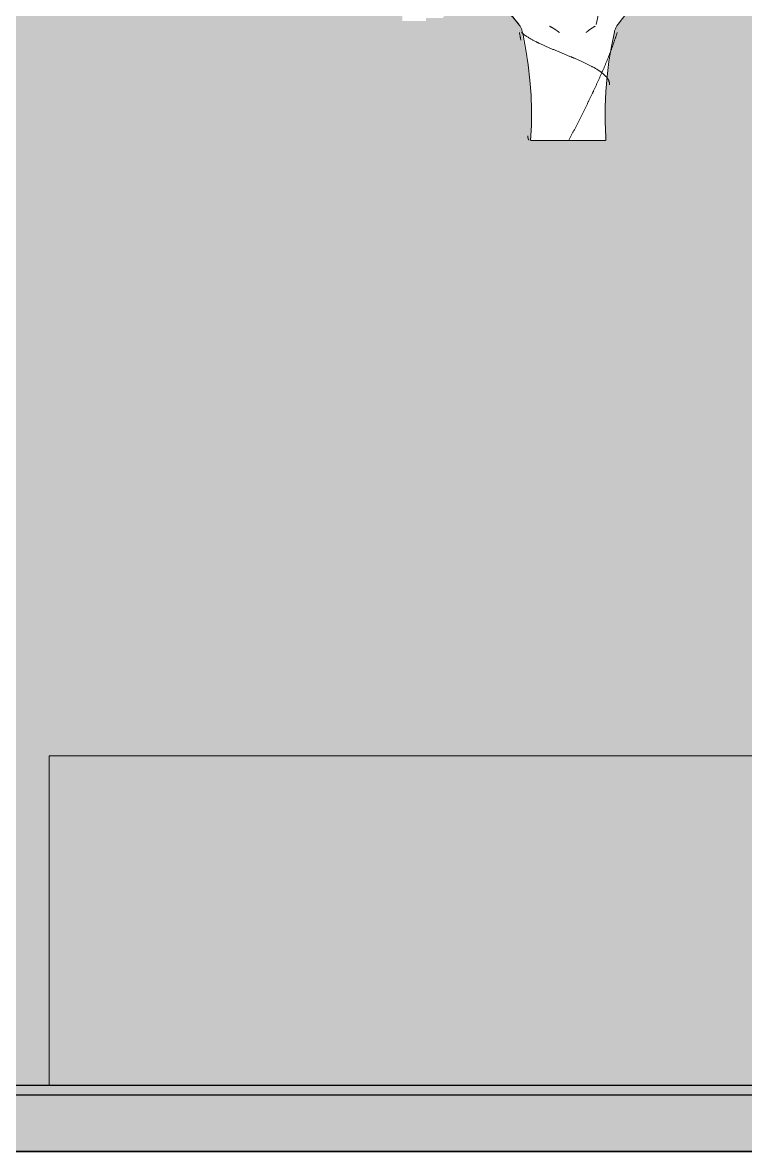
# Model space of a CAD drawing. Header units: inches. Extents: x -54880 to -186, y -132 to 853.
# Drawn here: x -25848.2 to -25771.5, y -6 to 113.8 of the extents above; entities that cross this region are included whole.
import ezdxf

# ---------------------------------------------------------------- set-up
doc = ezdxf.new("R2010")
doc.units = ezdxf.units.IN
doc.header["$MEASUREMENT"] = 0
for name, color, linetype, lineweight in [('A-DOOR', 31, 'Continuous', 9), ('A-FLOR', 192, 'Continuous', 9), ('C-BLDG-PADS', 91, 'Continuous', 9), ('C-TOPO', 7, 'Continuous', 9), ('Q-CASE', 31, 'Continuous', 9), ('Q-SPCQ', 91, 'Continuous', 9)]:
    doc.layers.add(name, color=color, linetype=linetype, lineweight=lineweight)

# ---------------------------------------------------------------- blocks, each defined once
blk = doc.blocks.new('Casework 1 - Casework 1-456223-Section 13')
at = {"layer": 'Q-CASE'}
blk.add_hatch(color=256, dxfattribs=at).paths.add_polyline_path([(-25845.39, 1), (-25739.52, 1), (-25739.52, 36), (-25845.39, 36)], flags=0)
for p, q in [((-25845.39, 36), (-25739.52, 36)), ((-25845.39, 1), (-25845.39, 36))]:
    blk.add_line(p, q, dxfattribs=at)
blk = doc.blocks.new('opening - opening-1034286-Section 13')
at = {"layer": 'A-DOOR'}
h = blk.add_hatch(color=256, dxfattribs=at)
h.paths.add_polyline_path([(-26260.64, 0), (-26010.64, 0), (-26010.64, 1), (-25985.89, 1), (-25985.89, 142.02), (-25989.83, 142.02), (-25989.83, 145), (-26260.64, 145), (-26260.64, 20.14)], flags=0)
h.paths.add_polyline_path([(-25975.89, 1), (-25845.39, 1), (-25845.39, 36), (-25739.52, 36), (-25739.52, 142.02), (-25805.39, 142.02), (-25805.39, 120.31), (-25780.84, 120.26), (-25780.64, 120), (-25780.95, 119.71), (-25781.19, 119.58), (-25783.04, 116.41), (-25784.01, 114.95), (-25785.3, 113.25), (-25785.91, 109.56), (-25786.2, 107.32), (-25786.35, 104.5), (-25786.39, 101.31), (-25794.2, 101.31), (-25794.22, 106.01), (-25794.57, 109.22), (-25795.31, 113.29), (-25795.77, 114), (-25797.12, 115.83), (-25798.74, 118.51), (-25799.41, 119.7), (-25799.69, 119.74), (-25799.83, 119.81), (-25800.14, 119.74), (-25800.14, 117.81), (-25803.64, 114.31), (-25805.39, 114.31), (-25805.39, 114), (-25807.89, 114), (-25807.89, 117.35), (-25811.03, 118.69), (-25812.58, 118.69), (-25812.58, 118.81), (-25815.14, 118.81), (-25815.14, 119.44), (-25815.33, 119.44), (-25815.35, 119.75), (-25815.7, 119.75), (-25815.7, 119.31), (-25815.45, 119.31), (-25815.45, 119.12), (-25815.7, 119.12), (-25815.7, 116), (-25822.33, 116), (-25822.4, 119.79), (-25822.68, 119.8), (-25822.83, 120), (-25822.6, 120.2), (-25822.33, 120.25), (-25822.33, 128.12), (-25822.58, 128.12), (-25822.58, 128.31), (-25822.33, 128.31), (-25822.33, 128.75), (-25822.7, 128.75), (-25822.7, 128.44), (-25822.89, 128.44), (-25822.89, 128), (-25826.33, 128), (-25826.33, 130.75), (-25826.45, 130.75), (-25826.54, 135.62), (-25828.52, 135.62), (-25828.97, 135.46), (-25832.36, 141.97), (-25832.42, 128.82), (-25832.7, 126.62), (-25833.36, 124.38), (-25834.45, 122.18), (-25836.01, 120.12), (-25838.14, 118.24), (-25840.12, 117.02), (-25842.94, 116.01), (-25845.07, 115.61), (-25847.65, 115.61), (-25850.35, 116.15), (-25852.95, 117.24), (-25853.67, 117.64), (-25855.38, 118.85), (-25857.08, 120.55), (-25858.67, 122.95), (-25859.65, 125.24), (-25860.16, 127.35), (-25860.36, 130.47), (-25860.36, 142.02), (-25944.54, 142.02), (-25944.6, 130.7), (-25944.86, 128.34), (-25945.35, 126.46), (-25946.69, 123.6), (-25948.86, 120.92), (-25949.8, 120.05), (-25951.58, 118.79), (-25953.49, 117.83), (-25955.43, 117.21), (-25958.54, 116.88), (-25961.24, 117.12), (-25963.4, 117.79), (-25965.92, 119.04), (-25967.61, 120.32), (-25968.56, 121.27), (-25969.12, 121.96), (-25970.51, 123.87), (-25971.24, 125.15), (-25972.18, 128.03), (-25972.36, 129.35), (-25972.54, 131.61), (-25972.54, 142.02), (-25975.89, 142.02), (-25975.89, 95.16)], flags=0)
h.paths.add_polyline_path([(-25815.7, 120.25), (-25815.33, 120.25), (-25815.33, 120.56), (-25815.14, 120.56), (-25815.14, 122.56), (-25815.01, 122.63), (-25814.9, 123.06), (-25814.89, 123.06), (-25814.89, 134.69), (-25815.14, 134.69), (-25815.14, 135.12), (-25815.33, 135.12), (-25815.35, 135.44), (-25815.7, 135.44), (-25815.7, 135), (-25815.45, 135), (-25815.45, 134.81), (-25815.7, 134.81), (-25815.63, 129.21), (-25815.35, 129.2), (-25815.2, 129), (-25815.43, 128.8), (-25815.7, 128.75), (-25815.7, 120.87), (-25815.45, 120.87), (-25815.45, 120.69), (-25815.7, 120.69)], flags=0)
h.paths.add_polyline_path([(-25807.89, 120.38), (-25807.89, 122), (-25807.64, 122), (-25807.64, 142.02), (-25808.07, 142.02), (-25811.08, 137.71), (-25811.03, 121.69), (-25810.76, 121.69)], flags=0)
h.paths.add_polyline_path([(-25812.89, 122.69), (-25812.89, 123.06), (-25812.58, 123.06), (-25812.58, 134.69), (-25813.02, 134.69), (-25812.95, 123.06), (-25812.93, 123.06)], flags=0)
h.paths.add_polyline_path([(-25822.33, 129.25), (-25822.33, 129.69), (-25822.58, 129.69), (-25822.58, 129.87), (-25822.33, 129.87), (-25822.4, 135.48), (-25822.68, 135.49), (-25822.83, 135.69), (-25822.6, 135.89), (-25822.33, 135.94), (-25822.33, 142.02), (-25824.45, 142.02), (-25824.43, 137.75), (-25824.33, 137.75), (-25824.36, 130.75), (-25824.45, 130.75), (-25824.37, 130), (-25822.89, 130), (-25822.89, 129.56), (-25822.7, 129.56), (-25822.7, 129.25)], flags=0)
h.paths.add_polyline_path([(-25815.33, 135.94), (-25815.33, 136.25), (-25815.14, 136.25), (-25815.14, 136.69), (-25814.89, 136.69), (-25814.89, 142.02), (-25815.7, 142.02), (-25815.7, 136.56), (-25815.45, 136.56), (-25815.45, 136.37), (-25815.7, 136.37), (-25815.7, 135.94), (-25815.35, 135.94)], flags=0)
h.paths.add_polyline_path([(-25812.73, 136.69), (-25812.58, 136.69), (-25812.64, 142.02), (-25813.02, 142.02), (-25813.02, 136.69), (-25812.74, 136.69)], flags=0)
h.paths.add_polyline_path([(-25826.51, 137.37), (-25826.45, 137.37), (-25826.42, 137.75), (-25826.33, 137.75), (-25826.33, 142.02), (-25830.27, 142.02), (-25827.85, 137.37), (-25826.54, 137.37)], flags=0)
h.paths.add_polyline_path([(-25811.08, 138.14), (-25808.37, 142.02), (-25811.08, 142.02)], flags=0)
blk = doc.blocks.new('FP_64-Section 13')
at = {"layer": 'Q-SPCQ'}
for p, q in [((-25795.46, 112.77), (-25795.45, 112.71)), ((-25795.45, 112.71), (-25795.44, 112.64)), ((-25795.23, 112.77), (-25795.19, 112.74)), ((-25795.19, 112.74), (-25795.15, 112.71)), ((-25795.15, 112.71), (-25795.11, 112.67)), ((-25795.11, 112.67), (-25795.07, 112.64)), ((-25795.44, 112.64), (-25795.42, 112.57)), ((-25795.42, 112.57), (-25795.41, 112.5)), ((-25795.41, 112.5), (-25795.4, 112.43)), ((-25795.4, 112.43), (-25795.39, 112.36)), ((-25795.39, 112.36), (-25795.38, 112.29)), ((-25795.38, 112.29), (-25795.36, 112.23)), ((-25795.36, 112.23), (-25795.35, 112.16)), ((-25795.35, 112.16), (-25795.34, 112.09)), ((-25795.34, 112.09), (-25795.32, 112.02)), ((-25795.32, 112.02), (-25795.31, 111.95)), ((-25795.07, 112.64), (-25795.03, 112.61)), ((-25795.03, 112.61), (-25794.99, 112.57)), ((-25794.99, 112.57), (-25794.95, 112.54)), ((-25794.95, 112.54), (-25794.9, 112.51)), ((-25794.9, 112.51), (-25794.86, 112.47)), ((-25794.86, 112.47), (-25794.81, 112.44)), ((-25794.81, 112.44), (-25794.76, 112.41)), ((-25794.76, 112.41), (-25794.71, 112.37)), ((-25794.71, 112.37), (-25794.66, 112.34)), ((-25794.66, 112.34), (-25794.61, 112.3)), ((-25794.61, 112.3), (-25794.55, 112.27)), ((-25794.55, 112.27), (-25794.5, 112.24)), ((-25794.5, 112.24), (-25794.45, 112.2)), ((-25794.45, 112.2), (-25794.39, 112.17)), ((-25794.39, 112.17), (-25794.33, 112.14)), ((-25794.33, 112.14), (-25794.27, 112.1)), ((-25794.27, 112.1), (-25794.21, 112.07)), ((-25794.21, 112.07), (-25794.15, 112.04)), ((-25794.15, 112.04), (-25794.09, 112)), ((-25794.09, 112), (-25794.03, 111.97)), ((-25794.03, 111.97), (-25793.97, 111.93)), ((-25793.97, 111.93), (-25793.9, 111.9)), ((-25793.9, 111.9), (-25793.84, 111.87)), ((-25793.84, 111.87), (-25793.77, 111.83)), ((-25793.77, 111.83), (-25793.7, 111.8)), ((-25793.7, 111.8), (-25793.64, 111.77)), ((-25793.64, 111.77), (-25793.57, 111.73)), ((-25793.57, 111.73), (-25793.5, 111.7)), ((-25793.5, 111.7), (-25793.43, 111.66)), ((-25793.43, 111.66), (-25793.36, 111.63)), ((-25793.36, 111.63), (-25793.29, 111.6)), ((-25793.29, 111.6), (-25793.21, 111.56)), ((-25793.21, 111.56), (-25793.14, 111.53)), ((-25793.14, 111.53), (-25793.07, 111.5)), ((-25793.07, 111.5), (-25792.99, 111.46)), ((-25792.99, 111.46), (-25792.92, 111.43)), ((-25792.92, 111.43), (-25792.84, 111.39)), ((-25792.84, 111.39), (-25792.77, 111.36)), ((-25792.77, 111.36), (-25792.69, 111.33)), ((-25792.69, 111.33), (-25792.61, 111.29)), ((-25792.61, 111.29), (-25792.54, 111.26)), ((-25792.54, 111.26), (-25792.46, 111.23)), ((-25792.46, 111.23), (-25792.38, 111.19)), ((-25792.38, 111.19), (-25792.3, 111.16)), ((-25792.3, 111.16), (-25792.22, 111.12)), ((-25792.22, 111.12), (-25792.14, 111.09)), ((-25792.14, 111.09), (-25792.06, 111.06)), ((-25792.06, 111.06), (-25791.98, 111.02)), ((-25791.98, 111.02), (-25791.9, 110.99)), ((-25791.9, 110.99), (-25791.82, 110.96)), ((-25791.82, 110.96), (-25791.74, 110.92)), ((-25791.74, 110.92), (-25791.66, 110.89)), ((-25791.66, 110.89), (-25791.58, 110.85)), ((-25791.58, 110.85), (-25791.5, 110.82)), ((-25791.5, 110.82), (-25791.41, 110.79)), ((-25791.41, 110.79), (-25791.33, 110.75)), ((-25791.33, 110.75), (-25791.25, 110.72)), ((-25791.25, 110.72), (-25791.17, 110.68)), ((-25791.17, 110.68), (-25791.09, 110.65)), ((-25791.09, 110.65), (-25791, 110.62)), ((-25791, 110.62), (-25790.92, 110.58)), ((-25790.92, 110.58), (-25790.84, 110.55)), ((-25790.84, 110.55), (-25790.76, 110.52)), ((-25790.76, 110.52), (-25790.67, 110.48)), ((-25790.67, 110.48), (-25790.59, 110.45)), ((-25790.59, 110.45), (-25790.51, 110.41)), ((-25790.51, 110.41), (-25790.43, 110.38)), ((-25790.43, 110.38), (-25790.35, 110.35)), ((-25790.35, 110.35), (-25790.27, 110.31)), ((-25794.57, 101.82), (-25794.57, 101.78)), ((-25794.57, 101.78), (-25794.57, 101.75)), ((-25794.57, 101.75), (-25794.57, 101.71)), ((-25794.57, 101.71), (-25794.57, 101.68)), ((-25794.57, 101.68), (-25794.56, 101.64)), ((-25794.56, 101.64), (-25794.56, 101.61)), ((-25794.56, 101.61), (-25794.55, 101.58)), ((-25794.55, 101.58), (-25794.54, 101.54)), ((-25794.54, 101.54), (-25794.53, 101.51)), ((-25794.53, 101.51), (-25794.52, 101.47)), ((-25794.52, 101.47), (-25794.51, 101.44)), ((-25794.51, 101.44), (-25794.5, 101.4)), ((-25794.5, 101.4), (-25794.48, 101.37)), ((-25794.48, 101.37), (-25794.47, 101.34))]:
    blk.add_line(p, q, dxfattribs=at)
at = {"layer": 'Q-SPCQ', "flags": 128}
blk.add_lwpolyline([(-25794.27, 101.31), (-25794.19, 102.92), (-25794.18, 104.52), (-25794.23, 106.13), (-25794.35, 107.73), (-25794.53, 109.33), (-25794.77, 110.91), (-25795.08, 112.49), (-25795.16, 112.85)], dxfattribs=at)
blk = doc.blocks.new('FP_65-Section 13')
at = {"layer": 'Q-SPCQ'}
for p, q in [((-25785.1, 112.71), (-25785.12, 112.64)), ((-25785.08, 112.77), (-25785.1, 112.71)), ((-25785.52, 111.47), (-25785.54, 111.4)), ((-25785.49, 111.54), (-25785.52, 111.47)), ((-25785.47, 111.61), (-25785.49, 111.54)), ((-25785.44, 111.68), (-25785.47, 111.61)), ((-25785.42, 111.74), (-25785.44, 111.68)), ((-25785.39, 111.81), (-25785.42, 111.74)), ((-25785.37, 111.88), (-25785.39, 111.81)), ((-25785.35, 111.95), (-25785.37, 111.88)), ((-25785.32, 112.02), (-25785.35, 111.95)), ((-25785.3, 112.09), (-25785.32, 112.02)), ((-25785.28, 112.16), (-25785.3, 112.09)), ((-25785.25, 112.23), (-25785.28, 112.16)), ((-25785.23, 112.29), (-25785.25, 112.23)), ((-25785.21, 112.36), (-25785.23, 112.29)), ((-25785.19, 112.43), (-25785.21, 112.36)), ((-25785.16, 112.5), (-25785.19, 112.43)), ((-25785.14, 112.57), (-25785.16, 112.5)), ((-25785.12, 112.64), (-25785.14, 112.57)), ((-25790.27, 110.31), (-25790.18, 110.28)), ((-25790.18, 110.28), (-25790.1, 110.24)), ((-25785.96, 110.29), (-25785.99, 110.22)), ((-25785.94, 110.36), (-25785.96, 110.29)), ((-25785.91, 110.43), (-25785.94, 110.36)), ((-25785.88, 110.5), (-25785.91, 110.43)), ((-25785.85, 110.57), (-25785.88, 110.5)), ((-25785.83, 110.64), (-25785.85, 110.57)), ((-25785.8, 110.71), (-25785.83, 110.64)), ((-25785.77, 110.78), (-25785.8, 110.71)), ((-25785.75, 110.85), (-25785.77, 110.78)), ((-25785.72, 110.92), (-25785.75, 110.85)), ((-25785.69, 110.99), (-25785.72, 110.92)), ((-25785.67, 111.05), (-25785.69, 110.99)), ((-25785.64, 111.12), (-25785.67, 111.05)), ((-25785.62, 111.19), (-25785.64, 111.12)), ((-25785.59, 111.26), (-25785.62, 111.19)), ((-25785.57, 111.33), (-25785.59, 111.26)), ((-25785.54, 111.4), (-25785.57, 111.33)), ((-25790.1, 110.24), (-25790.02, 110.21)), ((-25790.02, 110.21), (-25789.94, 110.18)), ((-25789.94, 110.18), (-25789.86, 110.14)), ((-25789.86, 110.14), (-25789.78, 110.11)), ((-25789.78, 110.11), (-25789.7, 110.07)), ((-25789.7, 110.07), (-25789.62, 110.04)), ((-25789.62, 110.04), (-25789.54, 110)), ((-25789.54, 110), (-25789.46, 109.97)), ((-25789.46, 109.97), (-25789.38, 109.94)), ((-25789.38, 109.94), (-25789.3, 109.9)), ((-25789.3, 109.9), (-25789.22, 109.87)), ((-25789.22, 109.87), (-25789.15, 109.83)), ((-25789.15, 109.83), (-25789.07, 109.8)), ((-25789.07, 109.8), (-25788.99, 109.77)), ((-25788.99, 109.77), (-25788.92, 109.73)), ((-25788.92, 109.73), (-25788.84, 109.7)), ((-25788.84, 109.7), (-25788.77, 109.66)), ((-25788.77, 109.66), (-25788.69, 109.63)), ((-25788.69, 109.63), (-25788.62, 109.59)), ((-25788.62, 109.59), (-25788.55, 109.56)), ((-25788.55, 109.56), (-25788.47, 109.53)), ((-25788.47, 109.53), (-25788.4, 109.49)), ((-25788.4, 109.49), (-25788.33, 109.46)), ((-25788.33, 109.46), (-25788.26, 109.42)), ((-25788.26, 109.42), (-25788.19, 109.39)), ((-25788.19, 109.39), (-25788.12, 109.35)), ((-25788.12, 109.35), (-25788.06, 109.32)), ((-25788.06, 109.32), (-25787.99, 109.29)), ((-25787.99, 109.29), (-25787.92, 109.25)), ((-25787.92, 109.25), (-25787.86, 109.22)), ((-25787.86, 109.22), (-25787.79, 109.18)), ((-25787.79, 109.18), (-25787.73, 109.15)), ((-25787.73, 109.15), (-25787.67, 109.12)), ((-25787.67, 109.12), (-25787.6, 109.08)), ((-25787.6, 109.08), (-25787.54, 109.05)), ((-25786.45, 109.11), (-25786.48, 109.04)), ((-25786.42, 109.18), (-25786.45, 109.11)), ((-25786.39, 109.25), (-25786.42, 109.18)), ((-25786.36, 109.32), (-25786.39, 109.25)), ((-25786.33, 109.39), (-25786.36, 109.32)), ((-25786.31, 109.46), (-25786.33, 109.39)), ((-25786.28, 109.53), (-25786.31, 109.46)), ((-25786.25, 109.6), (-25786.28, 109.53)), ((-25786.22, 109.67), (-25786.25, 109.6)), ((-25786.19, 109.74), (-25786.22, 109.67)), ((-25786.16, 109.81), (-25786.19, 109.74)), ((-25786.13, 109.88), (-25786.16, 109.81)), ((-25786.1, 109.95), (-25786.13, 109.88)), ((-25786.08, 110.02), (-25786.1, 109.95)), ((-25786.05, 110.08), (-25786.08, 110.02)), ((-25786.02, 110.15), (-25786.05, 110.08)), ((-25785.99, 110.22), (-25786.02, 110.15)), ((-25787.54, 109.05), (-25787.48, 109.01)), ((-25787.48, 109.01), (-25787.42, 108.98)), ((-25787.42, 108.98), (-25787.37, 108.94)), ((-25787.37, 108.94), (-25787.31, 108.91)), ((-25787.31, 108.91), (-25787.25, 108.88)), ((-25787.25, 108.88), (-25787.2, 108.84)), ((-25787.2, 108.84), (-25787.14, 108.81)), ((-25787.14, 108.81), (-25787.09, 108.77)), ((-25787.09, 108.77), (-25787.04, 108.74)), ((-25787.04, 108.74), (-25786.98, 108.7)), ((-25787, 107.86), (-25787.04, 107.79)), ((-25786.97, 107.93), (-25787, 107.86)), ((-25786.98, 108.7), (-25786.93, 108.67)), ((-25786.94, 108), (-25786.97, 107.93)), ((-25786.91, 108.07), (-25786.94, 108)), ((-25786.93, 108.67), (-25786.89, 108.63)), ((-25786.88, 108.14), (-25786.91, 108.07)), ((-25786.89, 108.63), (-25786.84, 108.6)), ((-25786.85, 108.21), (-25786.88, 108.14)), ((-25786.82, 108.28), (-25786.85, 108.21)), ((-25786.84, 108.6), (-25786.79, 108.57)), ((-25786.79, 108.35), (-25786.82, 108.28)), ((-25786.79, 108.57), (-25786.74, 108.53)), ((-25786.76, 108.41), (-25786.79, 108.35)), ((-25786.72, 108.48), (-25786.76, 108.41)), ((-25786.74, 108.53), (-25786.7, 108.5)), ((-25786.69, 108.55), (-25786.72, 108.48)), ((-25786.7, 108.5), (-25786.66, 108.46)), ((-25786.66, 108.62), (-25786.69, 108.55)), ((-25786.63, 108.69), (-25786.66, 108.62)), ((-25786.66, 108.46), (-25786.61, 108.43)), ((-25786.6, 108.76), (-25786.63, 108.69)), ((-25786.61, 108.43), (-25786.57, 108.39)), ((-25786.57, 108.83), (-25786.6, 108.76)), ((-25786.54, 108.9), (-25786.57, 108.83)), ((-25786.57, 108.39), (-25786.53, 108.36)), ((-25786.51, 108.97), (-25786.54, 108.9)), ((-25786.53, 108.36), (-25786.49, 108.33)), ((-25786.48, 109.04), (-25786.51, 108.97)), ((-25786.49, 108.33), (-25786.45, 108.29)), ((-25786.45, 108.29), (-25786.42, 108.26)), ((-25786.42, 108.26), (-25786.38, 108.22)), ((-25786.38, 108.22), (-25786.35, 108.19)), ((-25786.35, 108.19), (-25786.31, 108.15)), ((-25786.31, 108.15), (-25786.28, 108.12)), ((-25786.28, 108.12), (-25786.25, 108.09)), ((-25786.25, 108.09), (-25786.22, 108.05)), ((-25786.22, 108.05), (-25786.19, 108.02)), ((-25786.19, 108.02), (-25786.17, 107.98)), ((-25786.17, 107.98), (-25786.14, 107.95)), ((-25786.14, 107.95), (-25786.12, 107.91)), ((-25786.12, 107.91), (-25786.09, 107.88)), ((-25786.09, 107.88), (-25786.07, 107.84)), ((-25787.55, 106.67), (-25787.58, 106.6)), ((-25787.52, 106.74), (-25787.55, 106.67)), ((-25787.48, 106.81), (-25787.52, 106.74)), ((-25787.45, 106.88), (-25787.48, 106.81)), ((-25787.42, 106.95), (-25787.45, 106.88)), ((-25787.39, 107.02), (-25787.42, 106.95)), ((-25787.35, 107.09), (-25787.39, 107.02)), ((-25787.32, 107.16), (-25787.35, 107.09)), ((-25787.29, 107.23), (-25787.32, 107.16)), ((-25787.26, 107.3), (-25787.29, 107.23)), ((-25787.23, 107.37), (-25787.26, 107.3)), ((-25787.19, 107.44), (-25787.23, 107.37)), ((-25787.16, 107.51), (-25787.19, 107.44)), ((-25787.13, 107.58), (-25787.16, 107.51)), ((-25787.1, 107.65), (-25787.13, 107.58)), ((-25787.07, 107.72), (-25787.1, 107.65)), ((-25787.04, 107.79), (-25787.07, 107.72)), ((-25786.07, 107.84), (-25786.05, 107.81)), ((-25786.05, 107.81), (-25786.03, 107.78)), ((-25786.03, 107.78), (-25786.01, 107.74)), ((-25786.01, 107.74), (-25785.99, 107.71)), ((-25785.99, 107.71), (-25785.98, 107.67)), ((-25785.98, 107.67), (-25785.96, 107.64)), ((-25785.96, 107.64), (-25785.95, 107.6)), ((-25785.95, 107.6), (-25785.94, 107.57)), ((-25785.94, 107.57), (-25785.93, 107.54)), ((-25785.93, 107.54), (-25785.92, 107.5)), ((-25785.92, 107.5), (-25785.91, 107.47)), ((-25785.91, 107.47), (-25785.9, 107.43)), ((-25785.9, 107.43), (-25785.9, 107.4)), ((-25785.9, 107.4), (-25785.89, 107.36)), ((-25785.89, 107.36), (-25785.89, 107.33)), ((-25785.89, 107.33), (-25785.89, 107.29)), ((-25785.89, 107.29), (-25785.89, 107.26)), ((-25785.89, 107.26), (-25785.89, 107.23)), ((-25788.11, 105.47), (-25788.15, 105.4)), ((-25788.08, 105.55), (-25788.11, 105.47)), ((-25788.05, 105.62), (-25788.08, 105.55)), ((-25788.01, 105.69), (-25788.05, 105.62)), ((-25787.98, 105.76), (-25788.01, 105.69)), ((-25787.95, 105.83), (-25787.98, 105.76)), ((-25787.91, 105.9), (-25787.95, 105.83)), ((-25787.88, 105.97), (-25787.91, 105.9)), ((-25787.85, 106.04), (-25787.88, 105.97)), ((-25787.81, 106.11), (-25787.85, 106.04)), ((-25787.78, 106.18), (-25787.81, 106.11)), ((-25787.75, 106.25), (-25787.78, 106.18)), ((-25787.71, 106.32), (-25787.75, 106.25)), ((-25787.68, 106.39), (-25787.71, 106.32)), ((-25787.65, 106.46), (-25787.68, 106.39)), ((-25787.61, 106.53), (-25787.65, 106.46)), ((-25787.58, 106.6), (-25787.61, 106.53)), ((-25788.7, 104.28), (-25788.73, 104.21)), ((-25788.66, 104.35), (-25788.7, 104.28)), ((-25788.63, 104.42), (-25788.66, 104.35)), ((-25788.59, 104.49), (-25788.63, 104.42)), ((-25788.56, 104.56), (-25788.59, 104.49)), ((-25788.52, 104.63), (-25788.56, 104.56)), ((-25788.49, 104.7), (-25788.52, 104.63)), ((-25788.46, 104.77), (-25788.49, 104.7)), ((-25788.42, 104.84), (-25788.46, 104.77)), ((-25788.39, 104.91), (-25788.42, 104.84)), ((-25788.35, 104.98), (-25788.39, 104.91)), ((-25788.32, 105.05), (-25788.35, 104.98)), ((-25788.28, 105.12), (-25788.32, 105.05)), ((-25788.25, 105.19), (-25788.28, 105.12)), ((-25788.22, 105.26), (-25788.25, 105.19)), ((-25788.18, 105.33), (-25788.22, 105.26)), ((-25788.15, 105.4), (-25788.18, 105.33)), ((-25789.3, 103.09), (-25789.34, 103.02)), ((-25789.27, 103.16), (-25789.3, 103.09)), ((-25789.23, 103.23), (-25789.27, 103.16)), ((-25789.19, 103.3), (-25789.23, 103.23)), ((-25789.16, 103.37), (-25789.19, 103.3)), ((-25789.12, 103.44), (-25789.16, 103.37)), ((-25789.09, 103.51), (-25789.12, 103.44)), ((-25789.05, 103.58), (-25789.09, 103.51)), ((-25789.02, 103.65), (-25789.05, 103.58)), ((-25788.98, 103.72), (-25789.02, 103.65)), ((-25788.94, 103.79), (-25788.98, 103.72)), ((-25788.91, 103.86), (-25788.94, 103.79)), ((-25788.87, 103.93), (-25788.91, 103.86)), ((-25788.84, 104), (-25788.87, 103.93)), ((-25788.8, 104.07), (-25788.84, 104)), ((-25788.77, 104.14), (-25788.8, 104.07)), ((-25788.73, 104.21), (-25788.77, 104.14)), ((-25789.93, 101.9), (-25789.97, 101.83)), ((-25789.89, 101.97), (-25789.93, 101.9)), ((-25789.85, 102.04), (-25789.89, 101.97)), ((-25789.82, 102.11), (-25789.85, 102.04)), ((-25789.78, 102.18), (-25789.82, 102.11)), ((-25789.74, 102.25), (-25789.78, 102.18)), ((-25789.71, 102.32), (-25789.74, 102.25)), ((-25789.67, 102.39), (-25789.71, 102.32)), ((-25789.63, 102.46), (-25789.67, 102.39)), ((-25789.59, 102.53), (-25789.63, 102.46)), ((-25789.56, 102.6), (-25789.59, 102.53)), ((-25789.52, 102.67), (-25789.56, 102.6)), ((-25789.48, 102.74), (-25789.52, 102.67)), ((-25789.45, 102.81), (-25789.48, 102.74)), ((-25789.41, 102.88), (-25789.45, 102.81)), ((-25789.38, 102.95), (-25789.41, 102.88)), ((-25789.34, 103.02), (-25789.38, 102.95)), ((-25790.19, 101.41), (-25790.23, 101.34)), ((-25790.15, 101.48), (-25790.19, 101.41)), ((-25790.12, 101.55), (-25790.15, 101.48)), ((-25790.08, 101.62), (-25790.12, 101.55)), ((-25790.04, 101.69), (-25790.08, 101.62)), ((-25790, 101.76), (-25790.04, 101.69)), ((-25789.97, 101.83), (-25790, 101.76))]:
    blk.add_line(p, q, dxfattribs=at)
at = {"layer": 'Q-SPCQ', "flags": 128}
blk.add_lwpolyline([(-25785.37, 112.85), (-25785.69, 111.28), (-25785.95, 109.69), (-25786.15, 108.1), (-25786.28, 106.5), (-25786.35, 104.89), (-25786.35, 103.29), (-25786.29, 101.68), (-25786.27, 101.31)], dxfattribs=at)
blk = doc.blocks.new('FP_66-Section 13')
at = {"layer": 'Q-SPCQ'}
for p, q in [((-25799.08, 118.84), (-25798.88, 118.47)), ((-25791.69, 119.75), (-25791.63, 119.59)), ((-25791.63, 119.59), (-25791.48, 119.22)), ((-25791.48, 119.22), (-25791.34, 118.85)), ((-25791.34, 118.85), (-25791.2, 118.49)), ((-25798.88, 118.47), (-25798.67, 118.11)), ((-25798.67, 118.11), (-25798.46, 117.75)), ((-25798.46, 117.75), (-25798.24, 117.38)), ((-25791.2, 118.49), (-25791.06, 118.12)), ((-25791.06, 118.12), (-25790.93, 117.76)), ((-25790.93, 117.76), (-25790.81, 117.41)), ((-25798.24, 117.38), (-25798.02, 117.03)), ((-25798.02, 117.03), (-25797.79, 116.67)), ((-25797.79, 116.67), (-25797.55, 116.32)), ((-25797.55, 116.32), (-25797.31, 115.97)), ((-25793.12, 116.22), (-25792.8, 116.3)), ((-25792.8, 116.3), (-25792.47, 116.38)), ((-25792.47, 116.38), (-25792.12, 116.45)), ((-25792.12, 116.45), (-25791.76, 116.53)), ((-25791.76, 116.53), (-25791.4, 116.61)), ((-25791.4, 116.61), (-25791.03, 116.69)), ((-25791.03, 116.69), (-25790.65, 116.77)), ((-25790.81, 117.41), (-25790.69, 117.05)), ((-25790.69, 117.05), (-25790.57, 116.7)), ((-25790.65, 116.77), (-25790.27, 116.84)), ((-25790.57, 116.7), (-25790.46, 116.35)), ((-25790.46, 116.35), (-25790.36, 116)), ((-25797.31, 115.97), (-25797.07, 115.62)), ((-25797.07, 115.62), (-25796.82, 115.28)), ((-25796.82, 115.28), (-25796.56, 114.94)), ((-25796.28, 115), (-25796.21, 115.08)), ((-25796.21, 115.08), (-25796.12, 115.15)), ((-25796.12, 115.15), (-25796.01, 115.23)), ((-25796.01, 115.23), (-25795.89, 115.3)), ((-25795.89, 115.3), (-25795.75, 115.38)), ((-25795.75, 115.38), (-25795.59, 115.46)), ((-25795.59, 115.46), (-25795.41, 115.53)), ((-25795.41, 115.53), (-25795.22, 115.61)), ((-25795.22, 115.61), (-25795.01, 115.68)), ((-25795.01, 115.68), (-25794.79, 115.76)), ((-25794.79, 115.76), (-25794.55, 115.84)), ((-25794.55, 115.84), (-25794.29, 115.91)), ((-25794.29, 115.91), (-25794.02, 115.99)), ((-25794.02, 115.99), (-25793.73, 116.07)), ((-25793.73, 116.07), (-25793.43, 116.14)), ((-25793.43, 116.14), (-25793.12, 116.22)), ((-25790.36, 116), (-25790.27, 115.66)), ((-25796.56, 114.94), (-25796.3, 114.6)), ((-25796.39, 114.78), (-25796.37, 114.85)), ((-25796.39, 114.71), (-25796.39, 114.78)), ((-25796.38, 114.63), (-25796.39, 114.71)), ((-25796.35, 114.56), (-25796.38, 114.63)), ((-25796.37, 114.85), (-25796.33, 114.93)), ((-25796.3, 114.48), (-25796.35, 114.56)), ((-25796.33, 114.93), (-25796.28, 115)), ((-25796.3, 114.6), (-25796.04, 114.27)), ((-25796.04, 114.27), (-25795.77, 113.94)), ((-25795.77, 113.94), (-25795.5, 113.61))]:
    blk.add_line(p, q, dxfattribs=at)
at = {"layer": 'Q-SPCQ', "flags": 128}
blk.add_lwpolyline([(-25795.55, 113.66), (-25796.38, 114.73), (-25797.16, 115.84), (-25797.9, 116.97), (-25798.59, 118.14), (-25799.24, 119.33), (-25799.58, 120)], dxfattribs=at)
blk = doc.blocks.new('FP_67-Section 13')
at = {"layer": 'Q-SPCQ'}
for p, q in [((-25787.12, 119.7), (-25787.1, 119.59)), ((-25787.1, 119.59), (-25787.05, 119.21)), ((-25787.05, 119.21), (-25787.01, 118.84)), ((-25787.01, 118.84), (-25786.97, 118.47)), ((-25781.59, 118.63), (-25781.52, 118.71)), ((-25786.97, 118.47), (-25786.95, 118.11)), ((-25786.95, 118.11), (-25786.93, 117.75)), ((-25786.93, 117.75), (-25786.91, 117.38)), ((-25785, 117.41), (-25784.67, 117.49)), ((-25784.67, 117.49), (-25784.34, 117.57)), ((-25784.34, 117.57), (-25784.03, 117.65)), ((-25784.03, 117.65), (-25783.73, 117.73)), ((-25783.73, 117.73), (-25783.45, 117.81)), ((-25783.45, 117.81), (-25783.18, 117.89)), ((-25783.18, 117.89), (-25782.93, 117.98)), ((-25782.93, 117.98), (-25782.69, 118.06)), ((-25782.69, 118.06), (-25782.47, 118.14)), ((-25782.47, 118.14), (-25782.28, 118.22)), ((-25782.28, 118.22), (-25782.1, 118.3)), ((-25782.1, 118.3), (-25781.94, 118.38)), ((-25781.94, 118.38), (-25781.8, 118.47)), ((-25781.8, 118.47), (-25781.69, 118.55)), ((-25781.69, 118.55), (-25781.59, 118.63)), ((-25790.27, 116.3), (-25789.89, 116.38)), ((-25789.89, 116.38), (-25789.51, 116.46)), ((-25789.51, 116.46), (-25789.12, 116.54)), ((-25789.12, 116.54), (-25788.74, 116.61)), ((-25788.74, 116.61), (-25788.35, 116.69)), ((-25788.35, 116.69), (-25787.96, 116.77)), ((-25787.96, 116.77), (-25787.57, 116.85)), ((-25787.57, 116.85), (-25787.19, 116.93)), ((-25787.19, 116.93), (-25786.81, 117.01)), ((-25786.92, 116.32), (-25786.94, 115.97)), ((-25786.91, 116.67), (-25786.92, 116.32)), ((-25786.91, 117.38), (-25786.91, 117.03)), ((-25786.91, 117.03), (-25786.91, 116.67)), ((-25786.81, 117.01), (-25786.43, 117.09)), ((-25786.43, 117.09), (-25786.06, 117.17)), ((-25786.06, 117.17), (-25785.7, 117.25)), ((-25785.7, 117.25), (-25785.35, 117.33)), ((-25785.35, 117.33), (-25785, 117.41)), ((-25787.01, 115.28), (-25787.05, 114.94)), ((-25786.97, 115.62), (-25787.01, 115.28)), ((-25786.94, 115.97), (-25786.97, 115.62)), ((-25787.24, 113.94), (-25787.32, 113.61)), ((-25787.17, 114.27), (-25787.24, 113.94)), ((-25787.11, 114.6), (-25787.17, 114.27)), ((-25787.05, 114.94), (-25787.11, 114.6))]:
    blk.add_line(p, q, dxfattribs=at)
at = {"layer": 'Q-SPCQ', "flags": 128}
blk.add_lwpolyline([(-25780.95, 120), (-25781.57, 118.8), (-25782.24, 117.62), (-25782.95, 116.46), (-25783.71, 115.34), (-25784.52, 114.25), (-25784.98, 113.66)], dxfattribs=at)
blk = doc.blocks.new('FP_68-Section 13')
at = {"layer": 'Q-SPCQ'}
for p, q in [((-25792.26, 113.45), (-25792.24, 113.44)), ((-25792.24, 113.44), (-25792.22, 113.43)), ((-25792.22, 113.43), (-25792.2, 113.42)), ((-25792.2, 113.42), (-25792.18, 113.4)), ((-25792.18, 113.4), (-25792.16, 113.39)), ((-25792.16, 113.39), (-25792.13, 113.38)), ((-25792.13, 113.38), (-25792.11, 113.37)), ((-25792.11, 113.37), (-25792.09, 113.36)), ((-25792.09, 113.36), (-25792.07, 113.34)), ((-25792.07, 113.34), (-25792.05, 113.33)), ((-25792.05, 113.33), (-25792.03, 113.32)), ((-25792.03, 113.32), (-25792.01, 113.31)), ((-25792.01, 113.31), (-25791.98, 113.3)), ((-25791.98, 113.3), (-25791.96, 113.28)), ((-25791.96, 113.28), (-25791.94, 113.27)), ((-25791.94, 113.27), (-25791.92, 113.26)), ((-25791.92, 113.26), (-25791.9, 113.25)), ((-25791.9, 113.25), (-25791.88, 113.23)), ((-25791.88, 113.23), (-25791.86, 113.22)), ((-25791.86, 113.22), (-25791.84, 113.21)), ((-25791.84, 113.21), (-25791.82, 113.2)), ((-25791.82, 113.2), (-25791.8, 113.18)), ((-25791.8, 113.18), (-25791.78, 113.17)), ((-25791.78, 113.17), (-25791.76, 113.16)), ((-25791.76, 113.16), (-25791.74, 113.14)), ((-25791.74, 113.14), (-25791.72, 113.13)), ((-25791.72, 113.13), (-25791.7, 113.12)), ((-25791.7, 113.12), (-25791.68, 113.1)), ((-25791.68, 113.1), (-25791.66, 113.09)), ((-25791.66, 113.09), (-25791.64, 113.08)), ((-25791.64, 113.08), (-25791.62, 113.06)), ((-25791.62, 113.06), (-25791.6, 113.05)), ((-25791.6, 113.05), (-25791.58, 113.04)), ((-25791.58, 113.04), (-25791.56, 113.02)), ((-25791.56, 113.02), (-25791.54, 113.01)), ((-25791.54, 113.01), (-25791.52, 113)), ((-25791.52, 113), (-25791.5, 112.98)), ((-25791.5, 112.98), (-25791.48, 112.97)), ((-25791.48, 112.97), (-25791.46, 112.96)), ((-25791.46, 112.96), (-25791.44, 112.94)), ((-25791.44, 112.94), (-25791.42, 112.93)), ((-25791.42, 112.93), (-25791.4, 112.91)), ((-25791.4, 112.91), (-25791.38, 112.9)), ((-25791.38, 112.9), (-25791.36, 112.89)), ((-25791.36, 112.89), (-25791.34, 112.87)), ((-25791.34, 112.87), (-25791.32, 112.86)), ((-25791.32, 112.86), (-25791.3, 112.85)), ((-25791.3, 112.85), (-25791.28, 112.83)), ((-25791.28, 112.83), (-25791.26, 112.82)), ((-25791.26, 112.82), (-25791.25, 112.8)), ((-25791.25, 112.8), (-25791.23, 112.79)), ((-25791.23, 112.79), (-25791.21, 112.77))]:
    blk.add_line(p, q, dxfattribs=at)
at = {"layer": 'Q-SPCQ', "flags": 128}
blk.add_lwpolyline([(-25795.16, 112.85), (-25795.18, 112.93), (-25795.2, 113), (-25795.22, 113.08), (-25795.25, 113.15), (-25795.28, 113.23), (-25795.32, 113.3), (-25795.36, 113.37), (-25795.4, 113.44), (-25795.44, 113.51), (-25795.48, 113.57), (-25795.53, 113.64), (-25795.55, 113.66)], dxfattribs=at)
blk = doc.blocks.new('FP_69-Section 13')
at = {"layer": 'Q-SPCQ'}
for p, q in [((-25788.37, 112.79), (-25788.39, 112.77)), ((-25788.36, 112.8), (-25788.37, 112.79)), ((-25788.34, 112.82), (-25788.36, 112.8)), ((-25788.32, 112.83), (-25788.34, 112.82)), ((-25788.3, 112.85), (-25788.32, 112.83)), ((-25788.28, 112.86), (-25788.3, 112.85)), ((-25788.26, 112.88), (-25788.28, 112.86)), ((-25788.25, 112.89), (-25788.26, 112.88)), ((-25788.23, 112.91), (-25788.25, 112.89)), ((-25788.21, 112.92), (-25788.23, 112.91)), ((-25788.19, 112.93), (-25788.21, 112.92)), ((-25788.17, 112.95), (-25788.19, 112.93)), ((-25788.15, 112.96), (-25788.17, 112.95)), ((-25788.13, 112.98), (-25788.15, 112.96)), ((-25788.11, 112.99), (-25788.13, 112.98)), ((-25788.1, 113.01), (-25788.11, 112.99)), ((-25788.08, 113.02), (-25788.1, 113.01)), ((-25788.06, 113.03), (-25788.08, 113.02)), ((-25788.04, 113.05), (-25788.06, 113.03)), ((-25788.02, 113.06), (-25788.04, 113.05)), ((-25788, 113.08), (-25788.02, 113.06)), ((-25787.98, 113.09), (-25788, 113.08)), ((-25787.96, 113.1), (-25787.98, 113.09)), ((-25787.94, 113.12), (-25787.96, 113.1)), ((-25787.92, 113.13), (-25787.94, 113.12)), ((-25787.9, 113.14), (-25787.92, 113.13)), ((-25787.88, 113.16), (-25787.9, 113.14)), ((-25787.86, 113.17), (-25787.88, 113.16)), ((-25787.84, 113.19), (-25787.86, 113.17)), ((-25787.82, 113.2), (-25787.84, 113.19)), ((-25787.8, 113.21), (-25787.82, 113.2)), ((-25787.78, 113.22), (-25787.8, 113.21)), ((-25787.76, 113.24), (-25787.78, 113.22)), ((-25787.74, 113.25), (-25787.76, 113.24)), ((-25787.72, 113.26), (-25787.74, 113.25)), ((-25787.7, 113.28), (-25787.72, 113.26)), ((-25787.68, 113.29), (-25787.7, 113.28)), ((-25787.66, 113.3), (-25787.68, 113.29)), ((-25787.64, 113.32), (-25787.66, 113.3)), ((-25787.62, 113.33), (-25787.64, 113.32)), ((-25787.6, 113.34), (-25787.62, 113.33)), ((-25787.58, 113.35), (-25787.6, 113.34)), ((-25787.56, 113.37), (-25787.58, 113.35)), ((-25787.54, 113.38), (-25787.56, 113.37)), ((-25787.51, 113.39), (-25787.54, 113.38)), ((-25787.49, 113.4), (-25787.51, 113.39)), ((-25787.47, 113.41), (-25787.49, 113.4)), ((-25787.45, 113.43), (-25787.47, 113.41)), ((-25787.43, 113.44), (-25787.45, 113.43)), ((-25787.41, 113.45), (-25787.43, 113.44))]:
    blk.add_line(p, q, dxfattribs=at)
at = {"layer": 'Q-SPCQ', "flags": 128}
blk.add_lwpolyline([(-25784.98, 113.66), (-25785.03, 113.6), (-25785.08, 113.53), (-25785.12, 113.47), (-25785.16, 113.4), (-25785.2, 113.33), (-25785.23, 113.26), (-25785.27, 113.18), (-25785.3, 113.11), (-25785.32, 113.03), (-25785.35, 112.96), (-25785.37, 112.88), (-25785.37, 112.85)], dxfattribs=at)
blk = doc.blocks.new('Basketball_Backstop-Performance_Sports_Systems-3103-Ceiling_Hung - 27_-0_ to 27_-11 7_8_-V63-Section 13')
at = {"layer": 'Q-SPCQ'}
for p, q in [((-25794.2, 101.31), (-25790.27, 101.31)), ((-25790.27, 101.31), (-25786.33, 101.31))]:
    blk.add_line(p, q, dxfattribs=at)
for name in ['FP_66-Section 13', 'FP_67-Section 13', 'FP_68-Section 13', 'FP_64-Section 13', 'FP_65-Section 13', 'FP_69-Section 13']:
    blk.add_blockref(name, (0, 0), dxfattribs=at)

msp = doc.modelspace()

# ---------------------------------------------------------------- hatches: boundary and pattern name
at = {"layer": 'A-FLOR'}
msp.add_hatch(color=256, dxfattribs=at).paths.add_polyline_path([(-25258.08443, 0), (-24603.39023, 0), (-24603.39023, 1), (-26010.64023, 1), (-26010.64023, 0), (-25534.55843, 0)], flags=0)
at = {"layer": 'C-BLDG-PADS'}
h = msp.add_hatch(dxfattribs=at)
h.set_pattern_fill('FP_3', color=256, style=0, pattern_type=2)
h.set_pattern_definition([(50, (-26138.86, 100.19), (55.0854, -4.81984), [5.76, -63.36]), (355, (-26138.86, 100.19), (-10.6557, 57.7685), [4.608, -50.688]), (100.451, (-26134.267, 99.787), (44.4295, 52.94866), [4.895, -53.848]), (46.184, (-26138.86, 115.55), (81.9644, -12.7121), [8.64, -95.04]), (96.636, (-26132.03, 114.49), (71.7815, 74.8124), [7.343, -80.772]), (351.184, (-26138.86, 115.55), (71.782, 74.8124), [6.912, -76.032]), (21, (-26131.18, 111.71), (45.84207, -30.92146), [5.76, -63.36]), (326, (-26131.18, 111.71), (18.6871, 55.6915), [4.608, -50.688]), (71.451, (-26127.357, 109.13), (64.5289, 24.7701), [4.895, -53.848]), (37.5, (-26138.858, 100.189), (0.93389, 25.56682), [2.534, -47.539, 2.534, -48.922, -50.88]), (37.5, (-26138.858, 100.189), (0.93389, 25.56682), [-101.53, 2.534, -48.346]), (7.5, (-26138.858, 100.19), (20.20404, 30.2913), [2.534, -26.803, 2.534, -46.387, -19.392]), (7.5, (-26138.858, 100.19), (20.20404, 30.2913), [-78.259, 2.534, -16.858]), (327.5, (-26155.984, 100.19), (40.99778, -1.7324), [2.534, -16.666, 2.534, -57.37, -79.488]), (327.5, (-26155.984, 100.19), (40.99778, -1.7324), [-79.104, 2.534, -76.954]), (317.5, (-26163.664, 100.19), (44.78888, 7.68784), [2.534, -22.426, 2.534, -37.248, -56.448]), (317.5, (-26163.664, 100.19), (44.78888, 7.68784), [-64.742, 2.534, -53.914])])
h.paths.add_polyline_path([(-23737.47743, -6), (-22058.64023, -6), (-22058.64023, 0), (-26284.39023, 0), (-26284.39023, -6), (-23875.71443, -6)], flags=0)

# ---------------------------------------------------------------- linework, layer by layer
at = {"layer": 'A-FLOR', "lineweight": 25}
for p, q in [((-22873.25546, 1), (-26010.64023, 1)), ((-26010.64023, 0), (-22873.25546, 0))]:
    msp.add_line(p, q, dxfattribs=at)
at = {"layer": 'C-BLDG-PADS'}
for p, q in [((-22070.39023, 0), (-26284.39023, 0)), ((-26284.39023, -6), (-22058.64023, -6))]:
    msp.add_line(p, q, dxfattribs=at)
at = {"layer": 'C-TOPO'}
msp.add_line((-26284.3916, -6.00628), (-23897.6001, -6.00628), dxfattribs=at)
at = {"layer": 'C-TOPO', "lineweight": 35}
msp.add_line((-26284.39023, -6.00628), (-23897.59959, -6.00628), dxfattribs=at)

# ---------------------------------------------------------------- block references
at = {"layer": 'A-DOOR'}
msp.add_blockref('opening - opening-1034286-Section 13', (0, 0), dxfattribs=at)
at = {"layer": 'Q-CASE'}
msp.add_blockref('Casework 1 - Casework 1-456223-Section 13', (0, 0), dxfattribs=at)
at = {"layer": 'Q-SPCQ'}
msp.add_blockref('Basketball_Backstop-Performance_Sports_Systems-3103-Ceiling_Hung - 27_-0_ to 27_-11 7_8_-V63-Section 13', (0, 0), dxfattribs=at)

doc.saveas('drawing.dxf')
